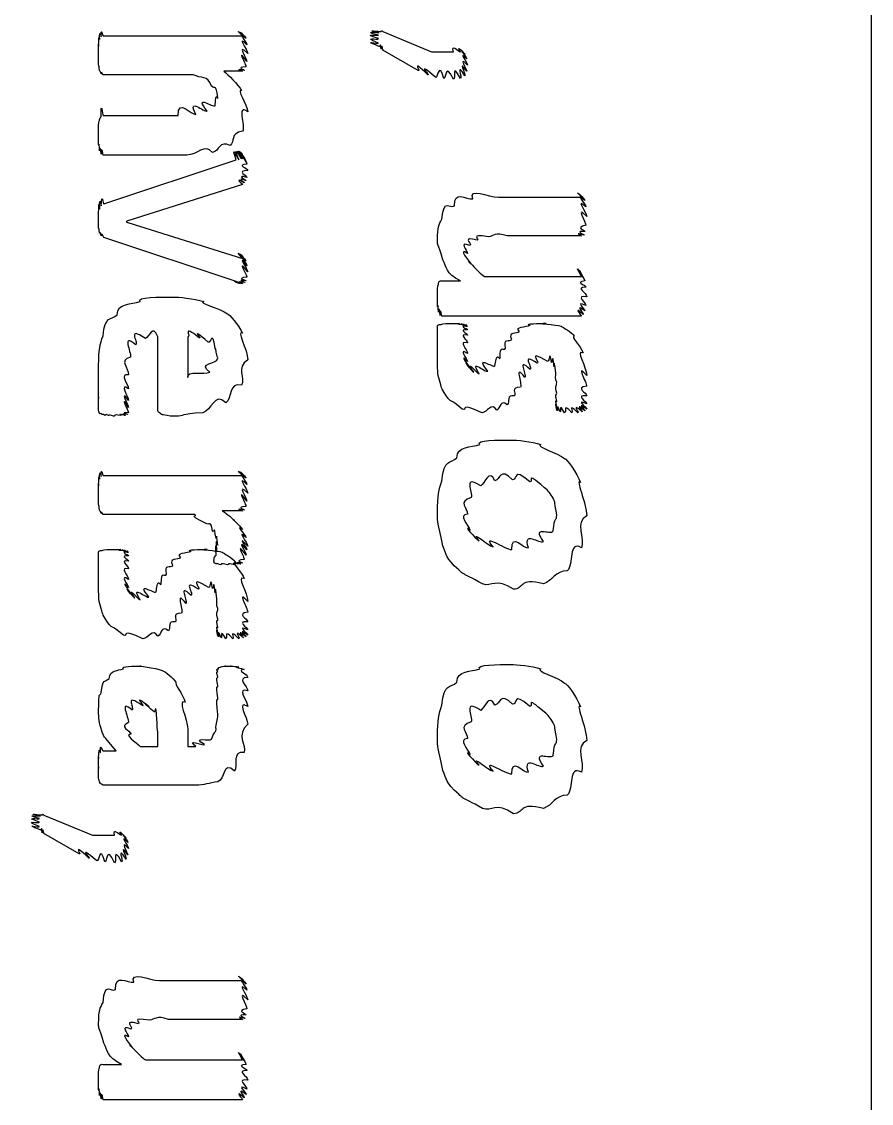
# Model space of a CAD drawing. Header units: millimetres. Extents: x 0 to 33.1, y 1.5 to 45.3.
# Drawn here: x 0.5289 to 0.7378, y 2.0366 to 2.3026 of the extents above; entities that cross this region are included whole.
import ezdxf

# ---------------------------------------------------------------- set-up
doc = ezdxf.new("R2010")
doc.units = ezdxf.units.MM
doc.header["$MEASUREMENT"] = 0
doc.layers.get('0').update_dxf_attribs({"linetype": 'CONTINUOUS'})

msp = doc.modelspace()

# ---------------------------------------------------------------- linework, layer by layer
at = {"color": 11, "linetype": 'Continuous'}
for p, q in [((0.737793, 1.78108), (0.737793, 6.90446)), ((0.548882, 2.29904), (0.583171, 2.29904)), ((0.617676, 2.30012), (0.629611, 2.29514)), ((0.626357, 2.29058), (0.617676, 2.29557)), ((0.629611, 2.29514), (0.635037, 2.29514)), ((0.583171, 2.29036), (0.578614, 2.29036)), ((0.571018, 2.2895), (0.548882, 2.2895)), ((0.635037, 2.28842), (0.635037, 2.28842)), ((0.548882, 2.27951), (0.567329, 2.27951)), ((0.569499, 2.26975), (0.548882, 2.26975)), ((0.5491, 2.25776), (0.581651, 2.26861)), ((0.583171, 2.26253), (0.554958, 2.25364)), ((0.646104, 2.25944), (0.666504, 2.25944)), ((0.554958, 2.25364), (0.554525, 2.25342)), ((0.554525, 2.25342), (0.554958, 2.25319)), ((0.554958, 2.25319), (0.583171, 2.24431)), ((0.666504, 2.24989), (0.648275, 2.24989)), ((0.581651, 2.23867), (0.5491, 2.24951)), ((0.642632, 2.2399), (0.666504, 2.2399)), ((0.583171, 2.23822), (0.583171, 2.23822)), ((0.632215, 2.23882), (0.636774, 2.23882)), ((0.666504, 2.23014), (0.632215, 2.23014)), ((0.562338, 2.20751), (0.562338, 2.2251)), ((0.569715, 2.2251), (0.569715, 2.21511)), ((0.566678, 2.20557), (0.565375, 2.20557)), ((0.641982, 2.20643), (0.641982, 2.20643)), ((0.548882, 2.19097), (0.583171, 2.19097)), ((0.571451, 2.18143), (0.548882, 2.18143)), ((0.583171, 2.18229), (0.578179, 2.18229)), ((0.64936, 2.17279), (0.64936, 2.17279)), ((0.579482, 2.16906), (0.579482, 2.16906)), ((0.649794, 2.16303), (0.649794, 2.16303)), ((0.558649, 2.15088), (0.558649, 2.15088)), ((0.562338, 2.1244), (0.562338, 2.12788)), ((0.569715, 2.12875), (0.569715, 2.1244)), ((0.548882, 2.12332), (0.552137, 2.12332)), ((0.557997, 2.1244), (0.562338, 2.1244)), ((0.569715, 2.1244), (0.571669, 2.1244)), ((0.64936, 2.11762), (0.64936, 2.11762)), ((0.571669, 2.11486), (0.548882, 2.11486)), ((0.534343, 2.10753), (0.546278, 2.10254)), ((0.649794, 2.10786), (0.649794, 2.10786)), ((0.543024, 2.09799), (0.534343, 2.10297)), ((0.546278, 2.10254), (0.551704, 2.10254)), ((0.551704, 2.09581), (0.551704, 2.09581)), ((0.562771, 2.06685), (0.583171, 2.06685)), ((0.583171, 2.05729), (0.564942, 2.05729)), ((0.548882, 2.04622), (0.55344, 2.04622)), ((0.559299, 2.04731), (0.583171, 2.04731)), ((0.583171, 2.03754), (0.548882, 2.03754))]:
    msp.add_line(p, q, dxfattribs=at)
for points in [[(0.547797, 2.29665), (0.547906, 2.30051), (0.548014, 2.29775), (0.548014, 2.29818)], [(0.548014, 2.29818), (0.548068, 2.30122), (0.548286, 2.29872), (0.548449, 2.29883)], [(0.548449, 2.29883), (0.54834, 2.30154), (0.548719, 2.29904), (0.548882, 2.29904)], [(0.583171, 2.29904), (0.580783, 2.30154), (0.583442, 2.29904), (0.583604, 2.29904)], [(0.583604, 2.29904), (0.581218, 2.30138), (0.584039, 2.29872), (0.584039, 2.29839)], [(0.584039, 2.29839), (0.581326, 2.30067), (0.584256, 2.29747), (0.584256, 2.29688)], [(0.61659, 2.29926), (0.612196, 2.30035), (0.616699, 2.29981), (0.616808, 2.29992)], [(0.616808, 2.29992), (0.612468, 2.30067), (0.617133, 2.30012), (0.617242, 2.30012)], [(0.617242, 2.30012), (0.617404, 2.30067), (0.617567, 2.30012), (0.617676, 2.30012)], [(0.547797, 2.29428), (0.547797, 2.29921), (0.547797, 2.29596), (0.547797, 2.29665)], [(0.584256, 2.29688), (0.581489, 2.29949), (0.584472, 2.29557), (0.584472, 2.29471)], [(0.584472, 2.29471), (0.581489, 2.29775), (0.584364, 2.29318), (0.584256, 2.29275)], [(0.61659, 2.29839), (0.612196, 2.29981), (0.61659, 2.29899), (0.61659, 2.29926)], [(0.61659, 2.29731), (0.612196, 2.29904), (0.61659, 2.29796), (0.61659, 2.29839)], [(0.616808, 2.29644), (0.612196, 2.29833), (0.61659, 2.29688), (0.61659, 2.29731)], [(0.617242, 2.29579), (0.617133, 2.2979), (0.616971, 2.29617), (0.616808, 2.29644)], [(0.617676, 2.29557), (0.617404, 2.29764), (0.617404, 2.29568), (0.617242, 2.29579)], [(0.584256, 2.29275), (0.581326, 2.29676), (0.584147, 2.29178), (0.584039, 2.29144)], [(0.635037, 2.29514), (0.63444, 2.29731), (0.636339, 2.29514), (0.636774, 2.29514)], [(0.636774, 2.29514), (0.635471, 2.29719), (0.637696, 2.29482), (0.637858, 2.29449)], [(0.637858, 2.29449), (0.635906, 2.2966), (0.638292, 2.29383), (0.638292, 2.2934)], [(0.638292, 2.2934), (0.636014, 2.29574), (0.63851, 2.29249), (0.63851, 2.29189)], [(0.547797, 2.2921), (0.547797, 2.29286), (0.547797, 2.2934), (0.547797, 2.29428)], [(0.628743, 2.2895), (0.624186, 2.29383), (0.627225, 2.29015), (0.626357, 2.29058)], [(0.630697, 2.28885), (0.625489, 2.29329), (0.62934, 2.28922), (0.628743, 2.2895)], [(0.63265, 2.28863), (0.631401, 2.29297), (0.631239, 2.28874), (0.630697, 2.28885)], [(0.635037, 2.28842), (0.632867, 2.29286), (0.633356, 2.28851), (0.63265, 2.28863)], [(0.636774, 2.28863), (0.63444, 2.29286), (0.635742, 2.28842), (0.635037, 2.28842)], [(0.637858, 2.28928), (0.635471, 2.29297), (0.637315, 2.28863), (0.636774, 2.28863)], [(0.638292, 2.29036), (0.635906, 2.29372), (0.638129, 2.28961), (0.637858, 2.28928)], [(0.63851, 2.29189), (0.636014, 2.29443), (0.6384, 2.29069), (0.638292, 2.29036)], [(0.548014, 2.29058), (0.547906, 2.29156), (0.547906, 2.29139), (0.547797, 2.2921)], [(0.548449, 2.28971), (0.548068, 2.29081), (0.548122, 2.29015), (0.548014, 2.29058)], [(0.548882, 2.2895), (0.54834, 2.29053), (0.548557, 2.28961), (0.548449, 2.28971)], [(0.578614, 2.29036), (0.57959, 2.2895), (0.582086, 2.28722), (0.582954, 2.2856)], [(0.583604, 2.29058), (0.580783, 2.29112), (0.583279, 2.29036), (0.583171, 2.29036)], [(0.584039, 2.29144), (0.581218, 2.29139), (0.583876, 2.29075), (0.583604, 2.29058)], [(0.575575, 2.28668), (0.574544, 2.2895), (0.573025, 2.28851), (0.571018, 2.2895)], [(0.577094, 2.28386), (0.576551, 2.28765), (0.576551, 2.28569), (0.575575, 2.28668)], [(0.57449, 2.2806), (0.571072, 2.28489), (0.57601, 2.28136), (0.576443, 2.2819)], [(0.576443, 2.2819), (0.576551, 2.28592), (0.577094, 2.28299), (0.577094, 2.28386)], [(0.582954, 2.2856), (0.581489, 2.28618), (0.584472, 2.28213), (0.584472, 2.28039)], [(0.548449, 2.27929), (0.54834, 2.28386), (0.548719, 2.27951), (0.548882, 2.27951)], [(0.567329, 2.27951), (0.567329, 2.28386), (0.570637, 2.27962), (0.571669, 2.27974)], [(0.571669, 2.27974), (0.569499, 2.28418), (0.573731, 2.28017), (0.57449, 2.2806)], [(0.584472, 2.28039), (0.581489, 2.28256), (0.584039, 2.27692), (0.583171, 2.27561)], [(0.548014, 2.27843), (0.548068, 2.27881), (0.548286, 2.27903), (0.548449, 2.27929)], [(0.547797, 2.27713), (0.547906, 2.27821), (0.548014, 2.27815), (0.548014, 2.27843)], [(0.547797, 2.27453), (0.547797, 2.27692), (0.547797, 2.27642), (0.547797, 2.27713)], [(0.547797, 2.27235), (0.547797, 2.27507), (0.547797, 2.27365), (0.547797, 2.27453)], [(0.548014, 2.27083), (0.547906, 2.27376), (0.547906, 2.27165), (0.547797, 2.27235)], [(0.583171, 2.27561), (0.579915, 2.27518), (0.581435, 2.273), (0.580132, 2.27214)], [(0.548449, 2.26997), (0.548068, 2.273), (0.548122, 2.2704), (0.548014, 2.27083)], [(0.548882, 2.26975), (0.54834, 2.27274), (0.548557, 2.26986), (0.548449, 2.26997)], [(0.575792, 2.2704), (0.573947, 2.27274), (0.57194, 2.26975), (0.569499, 2.26975)], [(0.580132, 2.27214), (0.577419, 2.27344), (0.577528, 2.27072), (0.575792, 2.2704)], [(0.581651, 2.26861), (0.579915, 2.273), (0.58214, 2.26861), (0.582303, 2.26861)], [(0.582303, 2.26861), (0.58035, 2.27317), (0.58279, 2.26882), (0.582954, 2.26882)], [(0.582954, 2.26882), (0.580621, 2.27317), (0.583171, 2.26882), (0.583171, 2.26882)], [(0.583171, 2.26882), (0.580892, 2.27317), (0.583658, 2.26872), (0.583822, 2.26861)], [(0.583822, 2.26861), (0.581218, 2.273), (0.584039, 2.26844), (0.584039, 2.26818)], [(0.584039, 2.26818), (0.581326, 2.27257), (0.584256, 2.26785), (0.584256, 2.26753)], [(0.584256, 2.26753), (0.581489, 2.26725), (0.584472, 2.2666), (0.584472, 2.266)], [(0.584472, 2.266), (0.581489, 2.26594), (0.584364, 2.26471), (0.584256, 2.26426)], [(0.583604, 2.26297), (0.580783, 2.26449), (0.583279, 2.26269), (0.583171, 2.26253)], [(0.584039, 2.2634), (0.581218, 2.26465), (0.583876, 2.26297), (0.583604, 2.26297)], [(0.584256, 2.26426), (0.581326, 2.26508), (0.584147, 2.26357), (0.584039, 2.2634)], [(0.548014, 2.25646), (0.548068, 2.26058), (0.548286, 2.25706), (0.548449, 2.25732)], [(0.548449, 2.25732), (0.548503, 2.26101), (0.548936, 2.25765), (0.5491, 2.25776)], [(0.635254, 2.25726), (0.635146, 2.26133), (0.638075, 2.25874), (0.639811, 2.259)], [(0.639811, 2.259), (0.638618, 2.26193), (0.643608, 2.25944), (0.646104, 2.25944)], [(0.666504, 2.25944), (0.664117, 2.26193), (0.666775, 2.25939), (0.666938, 2.25922)], [(0.666938, 2.25922), (0.664551, 2.26161), (0.667372, 2.2589), (0.667372, 2.25857)], [(0.667372, 2.25857), (0.66466, 2.2609), (0.667589, 2.25765), (0.667589, 2.25706)], [(0.547797, 2.25537), (0.547906, 2.26004), (0.548014, 2.25618), (0.548014, 2.25646)], [(0.632215, 2.25401), (0.632704, 2.2596), (0.63406, 2.2564), (0.635254, 2.25726)], [(0.667589, 2.25706), (0.664822, 2.2596), (0.667806, 2.25553), (0.667806, 2.25467)], [(0.667806, 2.25467), (0.664822, 2.25786), (0.667697, 2.2531), (0.667589, 2.2525)], [(0.547797, 2.25364), (0.547797, 2.2545), (0.547797, 2.25493), (0.547797, 2.25537)], [(0.547797, 2.2519), (0.547797, 2.2531), (0.547797, 2.25293), (0.547797, 2.25364)], [(0.631131, 2.24881), (0.631131, 2.25222), (0.631456, 2.25261), (0.632215, 2.25401)], [(0.667589, 2.2525), (0.66466, 2.25196), (0.667481, 2.25131), (0.667372, 2.25097)], [(0.548014, 2.2506), (0.547906, 2.25206), (0.547906, 2.25136), (0.547797, 2.2519)], [(0.548449, 2.24994), (0.548068, 2.25146), (0.548122, 2.25032), (0.548014, 2.2506)], [(0.5491, 2.24951), (0.54834, 2.25119), (0.548557, 2.24983), (0.548449, 2.24994)], [(0.640896, 2.24881), (0.636882, 2.24989), (0.639594, 2.2481), (0.63916, 2.2475)], [(0.643718, 2.24968), (0.63851, 2.25049), (0.641764, 2.24914), (0.640896, 2.24881)], [(0.648275, 2.24989), (0.64529, 2.25092), (0.644857, 2.24983), (0.643718, 2.24968)], [(0.667156, 2.25011), (0.664225, 2.25092), (0.666775, 2.24989), (0.666504, 2.24989)], [(0.667372, 2.25097), (0.664551, 2.25119), (0.667264, 2.25028), (0.667156, 2.25011)], [(0.583171, 2.24431), (0.580783, 2.24744), (0.583442, 2.24408), (0.583604, 2.24408)], [(0.583604, 2.24408), (0.581218, 2.24729), (0.584039, 2.24382), (0.584039, 2.24365)], [(0.632433, 2.24403), (0.631131, 2.24858), (0.631131, 2.24724), (0.631131, 2.24881)], [(0.63916, 2.2475), (0.636014, 2.24875), (0.63851, 2.24631), (0.63851, 2.24556)], [(0.63851, 2.24556), (0.636014, 2.24718), (0.638781, 2.24382), (0.639378, 2.24294)], [(0.584039, 2.24365), (0.581326, 2.24685), (0.584256, 2.243), (0.584256, 2.24257)], [(0.584256, 2.24257), (0.581489, 2.24599), (0.584472, 2.24164), (0.584472, 2.24104)], [(0.584472, 2.24104), (0.581489, 2.24485), (0.584364, 2.24007), (0.584256, 2.23975)], [(0.639378, 2.24294), (0.637315, 2.24528), (0.641168, 2.24094), (0.642632, 2.2399)], [(0.636774, 2.23882), (0.632975, 2.24067), (0.63341, 2.24229), (0.632433, 2.24403)], [(0.666504, 2.2399), (0.664117, 2.24425), (0.666775, 2.23986), (0.666938, 2.23969)], [(0.666938, 2.23969), (0.664551, 2.24382), (0.667372, 2.23915), (0.667372, 2.23882)], [(0.584039, 2.23888), (0.581218, 2.23921), (0.583931, 2.23861), (0.583822, 2.23844)], [(0.584256, 2.23975), (0.581326, 2.23947), (0.584147, 2.23904), (0.584039, 2.23888)], [(0.582303, 2.23844), (0.579915, 2.23904), (0.581922, 2.23856), (0.581651, 2.23867)], [(0.582519, 2.23822), (0.580186, 2.23888), (0.582411, 2.23833), (0.582303, 2.23844)], [(0.582954, 2.23822), (0.58035, 2.23888), (0.582628, 2.23822), (0.582519, 2.23822)], [(0.583171, 2.23822), (0.580621, 2.23888), (0.583062, 2.23822), (0.582954, 2.23822)], [(0.583822, 2.23844), (0.580892, 2.23888), (0.583442, 2.23822), (0.583171, 2.23822)], [(0.631131, 2.23687), (0.631239, 2.23807), (0.631347, 2.23774), (0.631347, 2.23817)], [(0.631131, 2.23449), (0.631131, 2.23703), (0.631131, 2.23633), (0.631131, 2.23687)], [(0.631347, 2.23817), (0.631401, 2.23876), (0.631619, 2.23872), (0.631782, 2.23882)], [(0.631782, 2.23882), (0.631674, 2.23893), (0.632053, 2.23882), (0.632215, 2.23882)], [(0.667372, 2.23882), (0.66466, 2.2385), (0.667589, 2.2379), (0.667589, 2.23731)], [(0.667589, 2.23731), (0.664822, 2.23731), (0.667806, 2.23594), (0.667806, 2.23492)], [(0.552354, 2.23053), (0.552408, 2.23346), (0.555826, 2.23307), (0.557997, 2.23378)], [(0.557997, 2.23378), (0.556912, 2.23486), (0.562989, 2.23486), (0.566026, 2.23486)], [(0.566026, 2.23486), (0.567329, 2.23486), (0.571289, 2.23454), (0.573622, 2.23378)], [(0.573622, 2.23378), (0.57194, 2.23346), (0.577854, 2.23204), (0.579482, 2.23074)], [(0.631131, 2.23253), (0.631131, 2.23529), (0.631131, 2.23378), (0.631131, 2.23449)], [(0.631347, 2.23122), (0.631239, 2.23415), (0.631239, 2.23199), (0.631131, 2.23253)], [(0.667589, 2.23275), (0.66466, 2.23426), (0.667481, 2.23178), (0.667372, 2.23144)], [(0.667806, 2.23492), (0.664822, 2.23546), (0.667697, 2.23335), (0.667589, 2.23275)], [(0.631782, 2.23036), (0.631401, 2.2334), (0.631456, 2.23079), (0.631347, 2.23122)], [(0.632215, 2.23014), (0.631674, 2.23313), (0.63189, 2.23025), (0.631782, 2.23036)], [(0.666938, 2.23058), (0.664117, 2.23313), (0.666613, 2.23014), (0.666504, 2.23014)], [(0.667372, 2.23144), (0.664551, 2.23356), (0.66721, 2.23074), (0.666938, 2.23058)], [(0.548882, 2.22532), (0.549371, 2.23053), (0.55089, 2.22911), (0.552354, 2.23053)], [(0.579482, 2.23074), (0.579753, 2.23085), (0.582303, 2.22786), (0.583171, 2.22597)], [(0.556912, 2.22314), (0.553276, 2.22618), (0.555881, 2.22131), (0.55561, 2.22011)], [(0.559299, 2.22467), (0.554579, 2.22781), (0.557617, 2.2239), (0.556912, 2.22314)], [(0.562338, 2.2251), (0.561089, 2.22835), (0.560275, 2.22499), (0.559299, 2.22467)], [(0.572537, 2.22487), (0.568033, 2.22835), (0.570692, 2.2251), (0.569715, 2.2251)], [(0.574707, 2.22379), (0.569769, 2.22792), (0.573406, 2.22461), (0.572537, 2.22487)], [(0.576443, 2.22228), (0.575683, 2.22706), (0.575412, 2.22336), (0.574707, 2.22379)], [(0.583171, 2.22597), (0.581489, 2.22706), (0.584472, 2.22194), (0.584472, 2.21946)], [(0.631131, 2.22771), (0.631131, 2.22808), (0.631401, 2.22803), (0.631999, 2.22814)], [(0.631131, 2.2264), (0.631131, 2.22765), (0.631131, 2.22743), (0.631131, 2.22771)], [(0.631131, 2.22444), (0.631131, 2.22651), (0.631131, 2.22586), (0.631131, 2.2264)], [(0.631999, 2.22814), (0.632433, 2.22835), (0.633626, 2.22835), (0.634819, 2.22835)], [(0.634819, 2.22835), (0.634278, 2.22835), (0.636122, 2.22835), (0.636556, 2.22835)], [(0.636556, 2.22835), (0.635146, 2.22825), (0.637315, 2.22814), (0.637642, 2.22814)], [(0.637642, 2.22814), (0.635742, 2.22825), (0.638129, 2.22808), (0.638292, 2.22792)], [(0.638292, 2.22792), (0.636014, 2.22792), (0.63851, 2.22771), (0.63851, 2.22771)], [(0.63851, 2.22771), (0.636014, 2.22765), (0.63851, 2.22715), (0.63851, 2.22683)], [(0.63851, 2.22683), (0.636014, 2.22694), (0.63851, 2.22597), (0.63851, 2.22553)], [(0.63851, 2.22553), (0.636014, 2.22592), (0.63851, 2.22433), (0.63851, 2.22358)], [(0.64936, 2.22444), (0.648492, 2.22651), (0.650553, 2.22586), (0.651313, 2.2264)], [(0.651313, 2.2264), (0.649903, 2.22765), (0.652886, 2.22749), (0.653917, 2.22792)], [(0.653917, 2.22792), (0.652072, 2.22835), (0.656358, 2.22835), (0.657824, 2.22835)], [(0.657824, 2.22835), (0.654839, 2.22835), (0.660319, 2.22814), (0.661512, 2.22771)], [(0.661512, 2.22771), (0.661947, 2.22738), (0.6639, 2.22635), (0.664768, 2.22532)], [(0.547797, 2.21815), (0.547797, 2.22185), (0.548122, 2.22331), (0.548882, 2.22532)], [(0.631131, 2.22185), (0.631131, 2.22487), (0.631131, 2.22358), (0.631131, 2.22444)], [(0.63851, 2.22358), (0.636014, 2.22433), (0.63851, 2.22185), (0.63851, 2.22097)], [(0.646539, 2.21989), (0.646431, 2.22347), (0.647407, 2.2214), (0.64784, 2.22228)], [(0.64784, 2.22228), (0.647299, 2.22504), (0.648762, 2.22374), (0.64936, 2.22444)], [(0.664768, 2.22532), (0.663683, 2.22521), (0.666342, 2.22282), (0.666938, 2.22119)], [(0.577094, 2.21989), (0.576551, 2.22114), (0.576878, 2.22157), (0.576443, 2.22228)], [(0.631131, 2.21858), (0.631131, 2.22304), (0.631131, 2.22086), (0.631131, 2.22185)], [(0.63851, 2.22097), (0.636014, 2.2226), (0.63851, 2.21946), (0.63851, 2.21903)], [(0.63851, 2.21903), (0.636176, 2.22157), (0.638781, 2.21793), (0.638943, 2.2175)], [(0.638943, 2.2175), (0.63661, 2.22054), (0.639594, 2.21658), (0.640028, 2.21642)], [(0.6435, 2.21664), (0.640082, 2.22086), (0.644803, 2.21739), (0.645236, 2.21793)], [(0.645236, 2.21793), (0.645725, 2.222), (0.646213, 2.21918), (0.646539, 2.21989)], [(0.655653, 2.21858), (0.651531, 2.2214), (0.65446, 2.21767), (0.653917, 2.21707)], [(0.658257, 2.21903), (0.652832, 2.22217), (0.656358, 2.21892), (0.655653, 2.21858)], [(0.659125, 2.21881), (0.658746, 2.22217), (0.658529, 2.21903), (0.658257, 2.21903)], [(0.659776, 2.21772), (0.659343, 2.22174), (0.659397, 2.21853), (0.659125, 2.21881)], [(0.660211, 2.21619), (0.659614, 2.22086), (0.659885, 2.21729), (0.659776, 2.21772)], [(0.666938, 2.22119), (0.664822, 2.222), (0.667806, 2.21772), (0.667806, 2.21556)], [(0.547797, 2.21382), (0.547797, 2.2175), (0.547797, 2.21658), (0.547797, 2.21815)], [(0.55561, 2.22011), (0.552681, 2.21924), (0.555176, 2.2175), (0.555176, 2.21576)], [(0.575142, 2.21642), (0.57194, 2.21869), (0.577094, 2.21832), (0.577094, 2.21989)], [(0.584472, 2.21946), (0.581489, 2.2175), (0.583931, 2.2149), (0.582954, 2.21317)], [(0.631782, 2.21382), (0.631131, 2.2155), (0.631131, 2.21685), (0.631131, 2.21858)], [(0.640028, 2.21642), (0.637478, 2.22011), (0.640896, 2.21599), (0.641331, 2.21599)], [(0.641331, 2.21599), (0.638781, 2.22011), (0.642904, 2.21619), (0.6435, 2.21664)], [(0.652615, 2.21511), (0.649794, 2.21869), (0.651964, 2.21349), (0.651531, 2.21272)], [(0.653917, 2.21707), (0.650499, 2.22026), (0.653049, 2.21588), (0.652615, 2.21511)], [(0.667806, 2.21556), (0.664822, 2.21897), (0.667806, 2.21382), (0.667806, 2.21294)], [(0.555176, 2.21576), (0.552681, 2.21619), (0.555176, 2.21332), (0.555176, 2.21229)], [(0.569715, 2.21511), (0.569336, 2.21707), (0.573839, 2.21556), (0.575142, 2.21642)], [(0.660428, 2.21382), (0.659885, 2.2149), (0.660319, 2.2155), (0.660211, 2.21619)], [(0.547797, 2.21012), (0.547797, 2.21479), (0.547797, 2.2124), (0.547797, 2.21382)], [(0.547797, 2.20751), (0.547797, 2.21263), (0.547797, 2.20899), (0.547797, 2.21012)], [(0.555176, 2.21229), (0.552681, 2.21403), (0.555176, 2.21024), (0.555176, 2.20947)], [(0.555176, 2.20947), (0.552681, 2.21263), (0.555176, 2.20817), (0.555176, 2.20774)], [(0.582954, 2.21317), (0.57959, 2.21403), (0.580783, 2.21001), (0.579047, 2.20882)], [(0.633735, 2.2099), (0.631999, 2.21246), (0.632215, 2.21224), (0.631782, 2.21382)], [(0.651531, 2.21272), (0.648926, 2.21263), (0.650553, 2.21132), (0.650011, 2.21056)], [(0.660428, 2.21121), (0.659885, 2.21306), (0.660428, 2.21283), (0.660428, 2.21382)], [(0.667806, 2.21294), (0.664822, 2.21263), (0.667806, 2.21132), (0.667806, 2.21056)], [(0.555176, 2.20774), (0.552681, 2.21158), (0.555176, 2.20676), (0.555176, 2.20643)], [(0.579047, 2.20882), (0.576281, 2.21175), (0.575575, 2.20688), (0.573406, 2.20643)], [(0.637207, 2.20731), (0.633843, 2.21029), (0.634711, 2.20876), (0.633735, 2.2099)], [(0.648275, 2.20839), (0.646431, 2.20985), (0.646647, 2.20742), (0.645671, 2.20708)], [(0.650011, 2.21056), (0.647894, 2.21099), (0.648981, 2.20899), (0.648275, 2.20839)], [(0.660428, 2.20925), (0.659885, 2.21158), (0.660428, 2.2105), (0.660428, 2.21121)], [(0.660428, 2.20796), (0.659885, 2.21044), (0.660428, 2.20871), (0.660428, 2.20925)], [(0.660428, 2.20708), (0.659885, 2.20985), (0.660428, 2.20768), (0.660428, 2.20796)], [(0.667806, 2.21056), (0.664822, 2.21099), (0.667806, 2.20904), (0.667806, 2.20861)], [(0.667806, 2.20861), (0.664822, 2.21001), (0.667806, 2.20763), (0.667806, 2.20731)], [(0.548014, 2.20622), (0.547797, 2.20665), (0.547797, 2.20682), (0.547797, 2.20751)], [(0.562989, 2.20622), (0.562121, 2.20682), (0.562338, 2.20697), (0.562338, 2.20751)], [(0.641982, 2.20643), (0.636447, 2.20915), (0.63851, 2.20676), (0.637207, 2.20731)], [(0.645671, 2.20708), (0.644422, 2.20915), (0.643392, 2.20643), (0.641982, 2.20643)], [(0.660644, 2.20688), (0.659885, 2.20942), (0.660428, 2.20697), (0.660428, 2.20708)], [(0.661296, 2.20665), (0.660211, 2.20925), (0.660753, 2.20676), (0.660644, 2.20688)], [(0.662381, 2.20643), (0.660753, 2.20915), (0.661567, 2.20654), (0.661296, 2.20665)], [(0.664117, 2.20643), (0.661783, 2.20915), (0.662924, 2.20643), (0.662381, 2.20643)], [(0.665636, 2.20643), (0.662924, 2.20915), (0.66466, 2.20643), (0.664117, 2.20643)], [(0.666721, 2.20665), (0.663792, 2.20915), (0.666069, 2.20643), (0.665636, 2.20643)], [(0.667372, 2.20688), (0.664387, 2.20925), (0.666992, 2.20665), (0.666721, 2.20665)], [(0.667806, 2.20731), (0.664822, 2.20942), (0.667643, 2.20688), (0.667372, 2.20688)], [(0.548665, 2.206), (0.548232, 2.20637), (0.548286, 2.20611), (0.548014, 2.20622)], [(0.549317, 2.20578), (0.548665, 2.20622), (0.548936, 2.20589), (0.548665, 2.206)], [(0.550185, 2.20578), (0.5491, 2.20622), (0.549588, 2.20578), (0.549317, 2.20578)], [(0.551486, 2.20557), (0.549804, 2.20611), (0.550618, 2.20568), (0.550185, 2.20578)], [(0.553222, 2.20578), (0.550944, 2.20611), (0.552192, 2.20557), (0.551486, 2.20557)], [(0.554308, 2.20578), (0.551812, 2.20622), (0.553657, 2.20578), (0.553222, 2.20578)], [(0.554958, 2.206), (0.552408, 2.20622), (0.554579, 2.20578), (0.554308, 2.20578)], [(0.555176, 2.20643), (0.552681, 2.20654), (0.555067, 2.20617), (0.554958, 2.206)], [(0.565375, 2.20557), (0.563097, 2.20611), (0.563531, 2.20578), (0.562989, 2.20622)], [(0.573406, 2.20643), (0.567437, 2.20611), (0.569119, 2.20557), (0.566678, 2.20557)], [(0.641547, 2.19862), (0.640246, 2.19971), (0.646213, 2.19971), (0.649143, 2.19971)], [(0.649143, 2.19971), (0.650499, 2.19971), (0.654351, 2.19937), (0.656521, 2.19862)], [(0.635906, 2.19536), (0.635906, 2.19829), (0.639378, 2.19792), (0.641547, 2.19862)], [(0.656521, 2.19862), (0.655003, 2.19814), (0.660753, 2.19661), (0.662381, 2.19515)], [(0.632215, 2.18972), (0.632704, 2.19526), (0.634278, 2.19379), (0.635906, 2.19536)], [(0.662381, 2.19515), (0.662924, 2.1951), (0.665419, 2.19162), (0.666287, 2.18929)], [(0.547797, 2.18858), (0.547906, 2.19243), (0.548014, 2.18967), (0.548014, 2.19011)], [(0.548014, 2.19011), (0.548068, 2.19314), (0.548286, 2.19065), (0.548449, 2.19075)], [(0.548449, 2.19075), (0.54834, 2.19347), (0.548719, 2.19097), (0.548882, 2.19097)], [(0.583171, 2.19097), (0.580783, 2.19347), (0.583442, 2.19097), (0.583604, 2.19097)], [(0.583604, 2.19097), (0.581218, 2.19331), (0.584039, 2.19065), (0.584039, 2.19032)], [(0.584039, 2.19032), (0.581326, 2.1926), (0.584256, 2.1894), (0.584256, 2.18881)], [(0.584256, 2.18881), (0.581489, 2.1914), (0.584472, 2.1875), (0.584472, 2.18664)], [(0.641764, 2.18842), (0.637207, 2.19146), (0.639919, 2.18679), (0.639378, 2.1856)], [(0.645236, 2.18972), (0.643826, 2.19276), (0.64274, 2.18901), (0.641764, 2.18842)], [(0.649576, 2.18994), (0.646431, 2.19319), (0.646539, 2.18989), (0.645236, 2.18972)], [(0.6537, 2.18951), (0.649468, 2.19319), (0.650988, 2.18994), (0.649576, 2.18994)], [(0.657389, 2.18799), (0.652235, 2.19249), (0.655111, 2.18907), (0.6537, 2.18951)], [(0.547797, 2.18619), (0.547797, 2.19114), (0.547797, 2.18787), (0.547797, 2.18858)], [(0.584256, 2.18468), (0.581326, 2.18869), (0.584147, 2.18371), (0.584039, 2.18338)], [(0.584472, 2.18664), (0.581489, 2.18967), (0.584364, 2.18511), (0.584256, 2.18468)], [(0.631131, 2.18192), (0.631131, 2.18614), (0.631456, 2.18744), (0.632215, 2.18972)], [(0.666287, 2.18929), (0.664822, 2.19049), (0.667806, 2.18425), (0.667806, 2.18104)], [(0.547797, 2.18403), (0.547797, 2.18479), (0.547797, 2.18533), (0.547797, 2.18619)], [(0.65956, 2.18539), (0.658908, 2.18658), (0.658365, 2.18728), (0.657389, 2.18799)], [(0.548014, 2.18251), (0.547906, 2.18349), (0.547906, 2.18332), (0.547797, 2.18403)], [(0.584039, 2.18338), (0.581218, 2.18332), (0.583876, 2.18267), (0.583604, 2.18251)], [(0.639378, 2.1856), (0.636014, 2.18451), (0.63851, 2.18311), (0.63851, 2.18147)], [(0.660428, 2.18126), (0.659885, 2.1844), (0.660101, 2.18425), (0.65956, 2.18539)], [(0.548449, 2.18164), (0.548068, 2.18272), (0.548122, 2.18207), (0.548014, 2.18251)], [(0.548882, 2.18143), (0.54834, 2.18246), (0.548557, 2.18153), (0.548449, 2.18164)], [(0.574056, 2.17925), (0.569174, 2.18175), (0.572428, 2.18072), (0.571451, 2.18143)], [(0.578179, 2.18229), (0.578614, 2.18218), (0.580458, 2.18067), (0.581218, 2.1799)], [(0.581218, 2.1799), (0.580186, 2.18072), (0.582736, 2.1785), (0.583171, 2.17774)], [(0.583604, 2.18251), (0.580783, 2.18306), (0.583279, 2.18229), (0.583171, 2.18229)], [(0.632433, 2.17367), (0.631131, 2.18007), (0.631131, 2.17876), (0.631131, 2.18192)], [(0.63851, 2.18147), (0.636014, 2.18147), (0.638726, 2.17876), (0.63916, 2.17757)], [(0.65956, 2.17736), (0.659885, 2.18121), (0.660428, 2.17969), (0.660428, 2.18126)], [(0.667806, 2.18104), (0.664822, 2.17964), (0.667372, 2.1754), (0.666504, 2.17324)], [(0.575792, 2.17731), (0.575412, 2.18028), (0.574924, 2.17854), (0.574056, 2.17925)], [(0.57666, 2.17557), (0.576118, 2.17914), (0.576226, 2.17676), (0.575792, 2.17731)], [(0.577094, 2.17383), (0.576551, 2.17796), (0.576932, 2.17503), (0.57666, 2.17557)], [(0.583171, 2.17774), (0.581054, 2.17925), (0.583876, 2.17638), (0.584039, 2.17578)], [(0.584039, 2.17578), (0.581489, 2.17796), (0.584472, 2.17437), (0.584472, 2.17361)], [(0.63916, 2.17757), (0.637044, 2.17919), (0.640463, 2.17557), (0.641331, 2.17497)], [(0.657172, 2.17475), (0.654135, 2.17904), (0.658963, 2.17622), (0.65956, 2.17736)], [(0.57666, 2.17144), (0.576443, 2.17611), (0.576878, 2.1721), (0.576878, 2.17253)], [(0.576878, 2.17253), (0.576551, 2.17697), (0.577094, 2.17339), (0.577094, 2.17383)], [(0.584039, 2.17144), (0.581054, 2.17535), (0.583713, 2.17068), (0.583604, 2.17036)], [(0.584256, 2.17275), (0.581326, 2.17622), (0.584147, 2.17188), (0.584039, 2.17144)], [(0.584472, 2.17361), (0.581489, 2.17697), (0.584364, 2.17307), (0.584256, 2.17275)], [(0.641331, 2.17497), (0.638943, 2.1779), (0.6435, 2.17378), (0.644803, 2.17344)], [(0.644803, 2.17344), (0.641656, 2.17714), (0.647732, 2.17279), (0.64936, 2.17279)], [(0.64936, 2.17279), (0.64936, 2.17714), (0.652181, 2.17296), (0.653483, 2.17324)], [(0.653483, 2.17324), (0.652072, 2.17774), (0.656142, 2.17404), (0.657172, 2.17475)], [(0.548665, 2.17258), (0.5491, 2.17279), (0.550293, 2.17279), (0.551486, 2.17279)], [(0.551486, 2.17279), (0.550944, 2.17279), (0.552789, 2.17279), (0.553222, 2.17279)], [(0.553222, 2.17279), (0.551812, 2.17269), (0.553982, 2.17258), (0.554308, 2.17258)], [(0.554308, 2.17258), (0.552408, 2.17269), (0.554796, 2.17253), (0.554958, 2.17236)], [(0.570583, 2.17236), (0.568739, 2.17279), (0.573025, 2.17279), (0.57449, 2.17279)], [(0.57449, 2.17279), (0.571506, 2.17279), (0.576986, 2.17258), (0.578179, 2.17215)], [(0.636339, 2.16781), (0.632975, 2.17079), (0.63341, 2.17139), (0.632433, 2.17367)], [(0.666504, 2.17324), (0.663249, 2.17512), (0.664606, 2.16906), (0.663032, 2.16758)], [(0.547797, 2.17215), (0.547797, 2.17253), (0.548068, 2.17247), (0.548665, 2.17258)], [(0.547797, 2.17085), (0.547797, 2.1721), (0.547797, 2.17188), (0.547797, 2.17215)], [(0.547797, 2.16889), (0.547797, 2.17096), (0.547797, 2.17031), (0.547797, 2.17085)], [(0.554958, 2.17236), (0.552681, 2.17236), (0.555176, 2.17215), (0.555176, 2.17215)], [(0.555176, 2.17215), (0.552681, 2.1721), (0.555176, 2.1716), (0.555176, 2.17128)], [(0.555176, 2.17128), (0.552681, 2.17139), (0.555176, 2.17042), (0.555176, 2.16997)], [(0.555176, 2.16997), (0.552681, 2.17036), (0.555176, 2.16878), (0.555176, 2.16803)], [(0.566026, 2.16889), (0.565158, 2.17096), (0.567219, 2.17031), (0.567979, 2.17085)], [(0.567979, 2.17085), (0.566569, 2.1721), (0.569553, 2.17193), (0.570583, 2.17236)], [(0.576226, 2.16992), (0.57601, 2.17031), (0.576226, 2.17031), (0.576226, 2.17057)], [(0.576226, 2.16949), (0.57601, 2.17003), (0.576226, 2.16982), (0.576226, 2.16992)], [(0.576226, 2.17057), (0.576118, 2.1709), (0.576497, 2.17117), (0.57666, 2.17144)], [(0.578179, 2.17215), (0.578614, 2.17182), (0.580567, 2.17079), (0.581435, 2.16976)], [(0.583604, 2.17036), (0.580783, 2.17003), (0.583279, 2.16965), (0.583171, 2.16949)], [(0.547797, 2.16629), (0.547797, 2.16932), (0.547797, 2.16803), (0.547797, 2.16889)], [(0.547797, 2.16303), (0.547797, 2.16749), (0.547797, 2.16531), (0.547797, 2.16629)], [(0.555176, 2.16803), (0.552681, 2.16878), (0.555176, 2.16629), (0.555176, 2.16542)], [(0.563206, 2.16433), (0.563097, 2.16792), (0.564074, 2.16585), (0.564507, 2.16672)], [(0.564507, 2.16672), (0.563965, 2.16949), (0.565429, 2.16818), (0.566026, 2.16889)], [(0.57666, 2.16928), (0.576118, 2.16971), (0.576335, 2.16938), (0.576226, 2.16949)], [(0.577746, 2.16906), (0.576551, 2.1696), (0.576932, 2.16917), (0.57666, 2.16928)], [(0.579482, 2.16906), (0.577419, 2.1696), (0.578179, 2.16906), (0.577746, 2.16906)], [(0.581218, 2.16906), (0.578885, 2.1696), (0.580186, 2.16906), (0.579482, 2.16906)], [(0.582086, 2.16928), (0.579753, 2.1696), (0.581651, 2.16906), (0.581218, 2.16906)], [(0.582736, 2.16928), (0.580186, 2.16971), (0.582357, 2.16928), (0.582086, 2.16928)], [(0.581435, 2.16976), (0.58035, 2.16965), (0.583008, 2.16726), (0.583604, 2.16564)], [(0.583171, 2.16949), (0.580458, 2.16971), (0.582844, 2.16928), (0.582736, 2.16928)], [(0.642199, 2.16433), (0.636339, 2.16758), (0.638075, 2.16624), (0.636339, 2.16781)], [(0.663032, 2.16758), (0.660047, 2.16758), (0.659451, 2.1651), (0.657172, 2.16433)], [(0.555176, 2.16542), (0.552681, 2.16704), (0.555176, 2.1639), (0.555176, 2.16347)], [(0.555176, 2.16347), (0.552843, 2.16601), (0.555447, 2.16237), (0.55561, 2.16194)], [(0.55561, 2.16194), (0.553276, 2.16499), (0.556261, 2.16103), (0.556694, 2.16086)], [(0.560167, 2.16108), (0.556749, 2.16531), (0.561469, 2.16183), (0.561903, 2.16237)], [(0.561903, 2.16237), (0.562392, 2.16644), (0.562879, 2.16363), (0.563206, 2.16433)], [(0.570583, 2.16151), (0.567165, 2.16471), (0.569715, 2.16032), (0.569282, 2.15956)], [(0.572319, 2.16303), (0.568197, 2.16585), (0.571126, 2.16211), (0.570583, 2.16151)], [(0.574924, 2.16347), (0.569499, 2.16661), (0.573025, 2.16336), (0.572319, 2.16303)], [(0.575792, 2.16325), (0.575412, 2.16661), (0.575196, 2.16347), (0.574924, 2.16347)], [(0.576443, 2.16217), (0.57601, 2.16618), (0.576064, 2.16297), (0.575792, 2.16325)], [(0.576878, 2.16064), (0.576281, 2.16531), (0.576551, 2.16174), (0.576443, 2.16217)], [(0.583604, 2.16564), (0.581489, 2.16644), (0.584472, 2.16217), (0.584472, 2.16)], [(0.649794, 2.16303), (0.645454, 2.16601), (0.644476, 2.16347), (0.642199, 2.16433)], [(0.657172, 2.16433), (0.650933, 2.16601), (0.652507, 2.16303), (0.649794, 2.16303)], [(0.548449, 2.15826), (0.547797, 2.15994), (0.547797, 2.16129), (0.547797, 2.16303)], [(0.556694, 2.16086), (0.554144, 2.16456), (0.557563, 2.16043), (0.557997, 2.16043)], [(0.557997, 2.16043), (0.555447, 2.16456), (0.559571, 2.16064), (0.560167, 2.16108)], [(0.569282, 2.15956), (0.566461, 2.16314), (0.568631, 2.15793), (0.568197, 2.15717)], [(0.584472, 2.16), (0.581489, 2.16342), (0.584472, 2.15826), (0.584472, 2.15739)], [(0.577094, 2.15826), (0.576551, 2.15935), (0.576986, 2.15994), (0.576878, 2.16064)], [(0.550401, 2.15435), (0.548665, 2.1569), (0.548882, 2.15668), (0.548449, 2.15826)], [(0.568197, 2.15717), (0.565593, 2.15707), (0.567219, 2.15576), (0.566678, 2.155)], [(0.577094, 2.15565), (0.576551, 2.1575), (0.577094, 2.15728), (0.577094, 2.15826)], [(0.584472, 2.15739), (0.581489, 2.15707), (0.584472, 2.15576), (0.584472, 2.155)], [(0.553874, 2.15175), (0.55051, 2.15474), (0.551378, 2.15321), (0.550401, 2.15435)], [(0.564942, 2.15283), (0.563097, 2.15429), (0.563314, 2.15186), (0.562338, 2.15153)], [(0.566678, 2.155), (0.564561, 2.15543), (0.565647, 2.15343), (0.564942, 2.15283)], [(0.577094, 2.15369), (0.576551, 2.15603), (0.577094, 2.15494), (0.577094, 2.15565)], [(0.577094, 2.1524), (0.576551, 2.15489), (0.577094, 2.15315), (0.577094, 2.15369)], [(0.577094, 2.15153), (0.576551, 2.15429), (0.577094, 2.15213), (0.577094, 2.1524)], [(0.584472, 2.155), (0.581489, 2.15543), (0.584472, 2.15349), (0.584472, 2.15306)], [(0.584472, 2.15306), (0.581489, 2.15446), (0.584472, 2.15207), (0.584472, 2.15175)], [(0.558649, 2.15088), (0.553114, 2.1536), (0.555176, 2.15121), (0.553874, 2.15175)], [(0.562338, 2.15153), (0.561089, 2.1536), (0.560058, 2.15088), (0.558649, 2.15088)], [(0.577311, 2.15132), (0.576551, 2.15386), (0.577094, 2.15142), (0.577094, 2.15153)], [(0.577963, 2.1511), (0.576878, 2.15369), (0.577419, 2.15121), (0.577311, 2.15132)], [(0.579047, 2.15088), (0.577419, 2.1536), (0.578233, 2.15099), (0.577963, 2.1511)], [(0.580783, 2.15088), (0.57845, 2.1536), (0.57959, 2.15088), (0.579047, 2.15088)], [(0.582303, 2.15088), (0.57959, 2.1536), (0.581326, 2.15088), (0.580783, 2.15088)], [(0.583387, 2.1511), (0.580458, 2.1536), (0.582736, 2.15088), (0.582303, 2.15088)], [(0.584039, 2.15132), (0.581054, 2.15369), (0.583658, 2.1511), (0.583387, 2.1511)], [(0.584472, 2.15175), (0.581489, 2.15386), (0.58431, 2.15132), (0.584039, 2.15132)], [(0.550401, 2.14111), (0.55051, 2.14318), (0.552572, 2.14296), (0.553874, 2.1435)], [(0.553874, 2.1435), (0.553114, 2.14415), (0.556586, 2.14415), (0.558214, 2.14415)], [(0.558214, 2.14415), (0.556749, 2.14415), (0.561957, 2.14382), (0.563422, 2.14307)], [(0.577094, 2.14285), (0.576551, 2.14361), (0.577149, 2.14339), (0.577311, 2.1435)], [(0.577311, 2.1435), (0.576878, 2.14387), (0.577636, 2.14382), (0.577963, 2.14393)], [(0.577963, 2.14393), (0.577419, 2.14404), (0.578614, 2.14404), (0.579047, 2.14415)], [(0.579047, 2.14415), (0.578287, 2.14415), (0.579915, 2.14415), (0.58035, 2.14415)], [(0.58035, 2.14415), (0.57959, 2.14415), (0.581868, 2.1441), (0.582303, 2.14393)], [(0.582303, 2.14393), (0.580458, 2.14387), (0.583171, 2.14361), (0.583604, 2.14328)], [(0.635906, 2.14019), (0.635906, 2.14312), (0.639378, 2.14274), (0.641547, 2.14344)], [(0.641547, 2.14344), (0.640246, 2.14453), (0.646213, 2.14453), (0.649143, 2.14453)], [(0.649143, 2.14453), (0.650499, 2.14453), (0.654351, 2.14421), (0.656521, 2.14344)], [(0.656521, 2.14344), (0.655003, 2.14296), (0.660753, 2.14144), (0.662381, 2.13997)], [(0.548449, 2.13764), (0.548665, 2.14111), (0.549533, 2.14014), (0.550401, 2.14111)], [(0.563422, 2.14307), (0.56429, 2.14274), (0.566026, 2.14133), (0.566894, 2.14003)], [(0.577094, 2.14154), (0.576551, 2.14301), (0.577094, 2.14258), (0.577094, 2.14285)], [(0.577094, 2.13938), (0.576551, 2.14187), (0.577094, 2.141), (0.577094, 2.14154)], [(0.583604, 2.14328), (0.581489, 2.14318), (0.584472, 2.14219), (0.584472, 2.14133)], [(0.584472, 2.14133), (0.581489, 2.14128), (0.584472, 2.13926), (0.584472, 2.13807)], [(0.547797, 2.13308), (0.547797, 2.13851), (0.548014, 2.13633), (0.548449, 2.13764)], [(0.566894, 2.14003), (0.566135, 2.14014), (0.568631, 2.13715), (0.569065, 2.13525)], [(0.577094, 2.13633), (0.576551, 2.14014), (0.577094, 2.13851), (0.577094, 2.13938)], [(0.584472, 2.13807), (0.581489, 2.13894), (0.584472, 2.13564), (0.584472, 2.13417)], [(0.632215, 2.13456), (0.632704, 2.14008), (0.634278, 2.13861), (0.635906, 2.14019)], [(0.662381, 2.13997), (0.662924, 2.13992), (0.665419, 2.13644), (0.666287, 2.13411)], [(0.556044, 2.13331), (0.552681, 2.13624), (0.555176, 2.13157), (0.555176, 2.13026)], [(0.558649, 2.13439), (0.553874, 2.13764), (0.556586, 2.13406), (0.556044, 2.13331)], [(0.560167, 2.13417), (0.55561, 2.13764), (0.55919, 2.13439), (0.558649, 2.13439)], [(0.561469, 2.13286), (0.556586, 2.13721), (0.56071, 2.1339), (0.560167, 2.13417)], [(0.562121, 2.13092), (0.561794, 2.13607), (0.56174, 2.13232), (0.561469, 2.13286)], [(0.569065, 2.13525), (0.567003, 2.13624), (0.569715, 2.13108), (0.569715, 2.12875)], [(0.577094, 2.13222), (0.576551, 2.13764), (0.577094, 2.13504), (0.577094, 2.13633)], [(0.584472, 2.13417), (0.581489, 2.13607), (0.584472, 2.13129), (0.584472, 2.12983)], [(0.641764, 2.13325), (0.637207, 2.13629), (0.639919, 2.13163), (0.639378, 2.13043)], [(0.645236, 2.13456), (0.643826, 2.13758), (0.64274, 2.13385), (0.641764, 2.13325)], [(0.649576, 2.13476), (0.646431, 2.13803), (0.646539, 2.13471), (0.645236, 2.13456)], [(0.6537, 2.13433), (0.649468, 2.13803), (0.650988, 2.13476), (0.649576, 2.13476)], [(0.657389, 2.13282), (0.652235, 2.13732), (0.655111, 2.1339), (0.6537, 2.13433)], [(0.548665, 2.12788), (0.547797, 2.13043), (0.547797, 2.13135), (0.547797, 2.13308)], [(0.631131, 2.12674), (0.631131, 2.13097), (0.631456, 2.13226), (0.632215, 2.13456)], [(0.65956, 2.13021), (0.658908, 2.1314), (0.658365, 2.13211), (0.657389, 2.13282)], [(0.666287, 2.13411), (0.664822, 2.13531), (0.667806, 2.12907), (0.667806, 2.12588)], [(0.555176, 2.13026), (0.552681, 2.12929), (0.555393, 2.12831), (0.555826, 2.12744)], [(0.562338, 2.12788), (0.562121, 2.12983), (0.562229, 2.13004), (0.562121, 2.13092)], [(0.57666, 2.12853), (0.576551, 2.13015), (0.577094, 2.13081), (0.577094, 2.13222)], [(0.639378, 2.13043), (0.636014, 2.12935), (0.63851, 2.12793), (0.63851, 2.12631)], [(0.660428, 2.12608), (0.659885, 2.12924), (0.660101, 2.12907), (0.65956, 2.13021)], [(0.552137, 2.12332), (0.5491, 2.12696), (0.549371, 2.12614), (0.548665, 2.12788)], [(0.555826, 2.12744), (0.553711, 2.12739), (0.557129, 2.12543), (0.557997, 2.1244)], [(0.575575, 2.12614), (0.576118, 2.1281), (0.576497, 2.12756), (0.57666, 2.12853)], [(0.584472, 2.12983), (0.581489, 2.12722), (0.584147, 2.12478), (0.583604, 2.12289)], [(0.547797, 2.12158), (0.547906, 2.12506), (0.548068, 2.12261), (0.548232, 2.12289)], [(0.548232, 2.12289), (0.548232, 2.12565), (0.548557, 2.12332), (0.548882, 2.12332)], [(0.571669, 2.1244), (0.569174, 2.12636), (0.573242, 2.12457), (0.573839, 2.12483)], [(0.573839, 2.12483), (0.570475, 2.12696), (0.575142, 2.1256), (0.575575, 2.12614)], [(0.632433, 2.11849), (0.631131, 2.12489), (0.631131, 2.12358), (0.631131, 2.12674)], [(0.63851, 2.12631), (0.636014, 2.12631), (0.638726, 2.12358), (0.63916, 2.1224)], [(0.65956, 2.12218), (0.659885, 2.12603), (0.660428, 2.12451), (0.660428, 2.12608)], [(0.667806, 2.12588), (0.664822, 2.12446), (0.667372, 2.12022), (0.666504, 2.11806)], [(0.547797, 2.11919), (0.547797, 2.12375), (0.547797, 2.12088), (0.547797, 2.12158)], [(0.583604, 2.12289), (0.58035, 2.12349), (0.582194, 2.11951), (0.581218, 2.11833)], [(0.63916, 2.1224), (0.637044, 2.12403), (0.640463, 2.12039), (0.641331, 2.11979)], [(0.641331, 2.11979), (0.638943, 2.12272), (0.6435, 2.1186), (0.644803, 2.11828)], [(0.653483, 2.11806), (0.652072, 2.12256), (0.656142, 2.11888), (0.657172, 2.11957)], [(0.657172, 2.11957), (0.654135, 2.12386), (0.658963, 2.12104), (0.65956, 2.12218)], [(0.547797, 2.1166), (0.547797, 2.12175), (0.547797, 2.11806), (0.547797, 2.11919)], [(0.581218, 2.11833), (0.578287, 2.12104), (0.578831, 2.11615), (0.577094, 2.11572)], [(0.644803, 2.11828), (0.641656, 2.12196), (0.647732, 2.11762), (0.64936, 2.11762)], [(0.64936, 2.11762), (0.64936, 2.12196), (0.652181, 2.11778), (0.653483, 2.11806)], [(0.666504, 2.11806), (0.663249, 2.11996), (0.664606, 2.11388), (0.663032, 2.11242)], [(0.636339, 2.11262), (0.632975, 2.11561), (0.63341, 2.11621), (0.632433, 2.11849)], [(0.548232, 2.11529), (0.547906, 2.11594), (0.547906, 2.11604), (0.547797, 2.1166)], [(0.548882, 2.11486), (0.548232, 2.1154), (0.54834, 2.11501), (0.548232, 2.11529)], [(0.577094, 2.11572), (0.574978, 2.1154), (0.573676, 2.11486), (0.571669, 2.11486)], [(0.642199, 2.10915), (0.636339, 2.11242), (0.638075, 2.11106), (0.636339, 2.11262)], [(0.663032, 2.11242), (0.660047, 2.11242), (0.659451, 2.10992), (0.657172, 2.10915)], [(0.649794, 2.10786), (0.645454, 2.11083), (0.644476, 2.10829), (0.642199, 2.10915)], [(0.657172, 2.10915), (0.650933, 2.11083), (0.652507, 2.10786), (0.649794, 2.10786)], [(0.533257, 2.10667), (0.528862, 2.10775), (0.533365, 2.10721), (0.533475, 2.10732)], [(0.533257, 2.10579), (0.528862, 2.10721), (0.533257, 2.10639), (0.533257, 2.10667)], [(0.533257, 2.10471), (0.528862, 2.10644), (0.533257, 2.10536), (0.533257, 2.10579)], [(0.533475, 2.10732), (0.529135, 2.10807), (0.5338, 2.10753), (0.533908, 2.10753)], [(0.533908, 2.10753), (0.534071, 2.10807), (0.534233, 2.10753), (0.534343, 2.10753)], [(0.533475, 2.10385), (0.528862, 2.10574), (0.533257, 2.10428), (0.533257, 2.10471)], [(0.533908, 2.10319), (0.5338, 2.10531), (0.533638, 2.10357), (0.533475, 2.10385)], [(0.534343, 2.10297), (0.534071, 2.10504), (0.534071, 2.10308), (0.533908, 2.10319)], [(0.551704, 2.10254), (0.551107, 2.10471), (0.553006, 2.10254), (0.55344, 2.10254)], [(0.55344, 2.10254), (0.552137, 2.1046), (0.554363, 2.10221), (0.554525, 2.10189)], [(0.554525, 2.10189), (0.552572, 2.104), (0.554958, 2.10124), (0.554958, 2.10081)], [(0.54541, 2.0969), (0.540853, 2.10124), (0.543892, 2.09754), (0.543024, 2.09799)], [(0.554958, 2.09776), (0.552572, 2.10113), (0.554796, 2.097), (0.554525, 2.09668)], [(0.554958, 2.10081), (0.552681, 2.10314), (0.555176, 2.09987), (0.555176, 2.09928)], [(0.555176, 2.09928), (0.552681, 2.10183), (0.555067, 2.0981), (0.554958, 2.09776)], [(0.547364, 2.09625), (0.542156, 2.10069), (0.546007, 2.09663), (0.54541, 2.0969)], [(0.549317, 2.09603), (0.548068, 2.10038), (0.547906, 2.09614), (0.547364, 2.09625)], [(0.551704, 2.09581), (0.549533, 2.10026), (0.550022, 2.09592), (0.549317, 2.09603)], [(0.55344, 2.09603), (0.551107, 2.10026), (0.552408, 2.09581), (0.551704, 2.09581)], [(0.554525, 2.09668), (0.552137, 2.10038), (0.553982, 2.09603), (0.55344, 2.09603)], [(0.556478, 2.0664), (0.555285, 2.06933), (0.560275, 2.06685), (0.562771, 2.06685)], [(0.583171, 2.06685), (0.580783, 2.06933), (0.583442, 2.06679), (0.583604, 2.06662)], [(0.583604, 2.06662), (0.581218, 2.06901), (0.584039, 2.06629), (0.584039, 2.06597)], [(0.548882, 2.06142), (0.549371, 2.067), (0.550726, 2.06381), (0.551921, 2.06467)], [(0.551921, 2.06467), (0.551812, 2.06874), (0.554742, 2.06614), (0.556478, 2.0664)], [(0.584039, 2.06597), (0.581326, 2.06831), (0.584256, 2.06506), (0.584256, 2.06446)], [(0.584256, 2.06446), (0.581489, 2.067), (0.584472, 2.06293), (0.584472, 2.06207)], [(0.584472, 2.06207), (0.581489, 2.06526), (0.584364, 2.06049), (0.584256, 2.0599)], [(0.547797, 2.05621), (0.547797, 2.05963), (0.548122, 2.06), (0.548882, 2.06142)], [(0.564942, 2.05729), (0.561957, 2.05832), (0.561524, 2.05724), (0.560385, 2.05707)], [(0.583822, 2.05751), (0.580892, 2.05832), (0.583442, 2.05729), (0.583171, 2.05729)], [(0.584039, 2.05838), (0.581218, 2.0586), (0.583931, 2.05767), (0.583822, 2.05751)], [(0.584256, 2.0599), (0.581326, 2.05935), (0.584147, 2.05871), (0.584039, 2.05838)], [(0.5491, 2.05143), (0.547797, 2.05599), (0.547797, 2.05464), (0.547797, 2.05621)], [(0.555826, 2.0549), (0.552681, 2.05615), (0.555176, 2.05371), (0.555176, 2.05296)], [(0.557563, 2.05621), (0.553549, 2.05729), (0.556261, 2.0555), (0.555826, 2.0549)], [(0.560385, 2.05707), (0.555176, 2.05789), (0.558431, 2.05653), (0.557563, 2.05621)], [(0.555176, 2.05296), (0.552681, 2.05458), (0.555447, 2.05122), (0.556044, 2.05035)], [(0.55344, 2.04622), (0.549642, 2.04807), (0.550076, 2.04969), (0.5491, 2.05143)], [(0.556044, 2.05035), (0.553982, 2.05268), (0.557835, 2.04833), (0.559299, 2.04731)], [(0.583171, 2.04731), (0.580783, 2.05165), (0.583442, 2.04725), (0.583604, 2.0471)], [(0.583604, 2.0471), (0.581218, 2.05122), (0.584039, 2.04656), (0.584039, 2.04622)], [(0.547797, 2.04428), (0.547906, 2.04546), (0.548014, 2.04514), (0.548014, 2.04557)], [(0.548014, 2.04557), (0.548068, 2.04617), (0.548286, 2.04611), (0.548449, 2.04622)], [(0.548449, 2.04622), (0.54834, 2.04633), (0.548719, 2.04622), (0.548882, 2.04622)], [(0.584039, 2.04622), (0.581326, 2.0459), (0.584256, 2.04531), (0.584256, 2.04471)], [(0.547797, 2.04189), (0.547797, 2.04443), (0.547797, 2.04372), (0.547797, 2.04428)], [(0.547797, 2.03993), (0.547797, 2.04269), (0.547797, 2.04118), (0.547797, 2.04189)], [(0.584256, 2.04471), (0.581489, 2.04471), (0.584472, 2.04335), (0.584472, 2.04232)], [(0.584472, 2.04232), (0.581489, 2.04286), (0.584364, 2.04075), (0.584256, 2.04015)], [(0.548014, 2.03863), (0.547906, 2.04156), (0.547906, 2.03939), (0.547797, 2.03993)], [(0.548449, 2.03776), (0.548068, 2.04081), (0.548122, 2.03819), (0.548014, 2.03863)], [(0.548882, 2.03754), (0.54834, 2.04053), (0.548557, 2.03765), (0.548449, 2.03776)], [(0.583604, 2.03797), (0.580783, 2.04053), (0.583279, 2.03754), (0.583171, 2.03754)], [(0.584039, 2.03885), (0.581218, 2.04096), (0.583876, 2.03814), (0.583604, 2.03797)], [(0.584256, 2.04015), (0.581326, 2.04167), (0.584147, 2.03917), (0.584039, 2.03885)]]:
    msp.add_open_spline(points, degree=3, dxfattribs=at)

doc.saveas('drawing.dxf')
